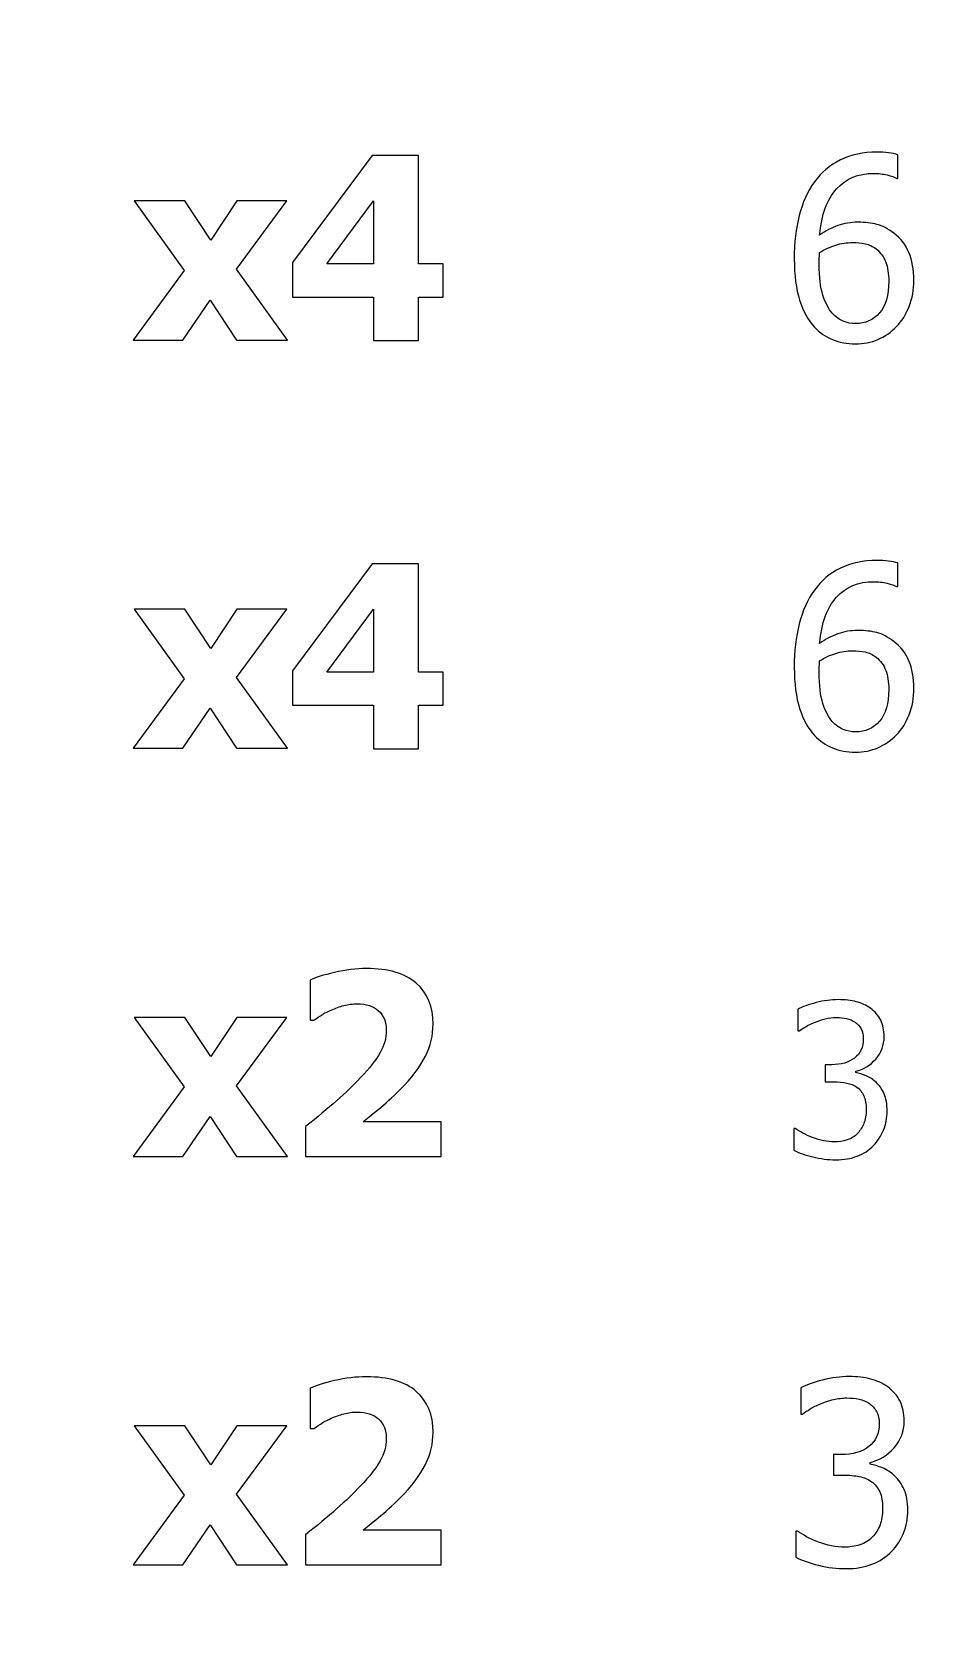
# Model space of a CAD drawing. Header units: centimetres. Extents: x -14.3 to 14.3, y -10 to 9.9.
# Drawn here: x -12.148 to -11.39, y -7.571 to -6.237 of the extents above; entities that cross this region are included whole.
import ezdxf

# ---------------------------------------------------------------- set-up
doc = ezdxf.new("R2010")
doc.units = ezdxf.units.CM
doc.header["$MEASUREMENT"] = 0
doc.layers.add('Layer 1', color=7, linetype='Continuous')

msp = doc.modelspace()

# ---------------------------------------------------------------- linework, layer by layer
at = {"layer": 'Layer 1', "color": 250, "lineweight": 70}
for points in [[(-14.3, -9), (-14.3, -9), (-14.3, 8.9), (-14.3, 8.9), (-14.3, 8.9), (-14.3, 9.45219), (-13.85219, 9.9), (-13.3, 9.9), (-13.3, 9.9), (-13.3, 9.9), (13.3, 9.9), (13.3, 9.9), (13.3, 9.9), (13.85219, 9.9), (14.3, 9.45219), (14.3, 8.9), (14.3, 8.9), (14.3, 8.9), (14.3, -9), (14.3, -9), (14.3, -9), (14.3, -9.55219), (13.85219, -10), (13.3, -10), (13.3, -10), (13.3, -10), (-13.3, -10), (-13.3, -10), (-13.3, -10), (-13.85219, -10), (-14.3, -9.55219), (-14.3, -9)], [(-4.3, -10), (-4.3, -10), (-4.3, -6), (-4.3, -6), (-4.3, -6), (-4.3, -5.44781), (-4.74781, -5), (-5.3, -5), (-5.3, -5), (-5.3, -5), (-14.3, -5), (-14.3, -5), (-14.3, -5), (-14.3, -5), (-14.3, -6), (-14.3, -6), (-14.3, -6), (-14.3, -6), (-14.3, -9), (-14.3, -9), (-14.3, -9), (-14.3, -9.55219), (-13.85219, -10), (-13.3, -10), (-13.3, -10), (-13.3, -10), (-5.3, -10), (-5.3, -10), (-5.3, -10), (-5.3, -10), (-4.3, -10), (-4.3, -10)]]:
    msp.add_open_spline(points, degree=3, knots=[0, 0, 0, 0, 0.125, 0.125, 0.125, 0.125, 0.25, 0.25, 0.25, 0.25, 0.375, 0.375, 0.375, 0.375, 0.5, 0.5, 0.5, 0.5, 0.625, 0.625, 0.625, 0.625, 0.75, 0.75, 0.75, 0.75, 0.875, 0.875, 0.875, 0.875, 1, 1, 1, 1], dxfattribs=at)
at = {"layer": 'Layer 1', "color": 250}
for points, knots in [([(-11.80483, -6.45829), (-11.80483, -6.45829), (-11.8256, -6.45829), (-11.8256, -6.45829), (-11.8256, -6.45829), (-11.8256, -6.45829), (-11.8256, -6.49455), (-11.8256, -6.49455), (-11.8256, -6.49455), (-11.8256, -6.49455), (-11.86293, -6.49455), (-11.86293, -6.49455), (-11.86293, -6.49455), (-11.86293, -6.49455), (-11.86293, -6.45829), (-11.86293, -6.45829), (-11.86293, -6.45829), (-11.86293, -6.45829), (-11.93059, -6.45829), (-11.93059, -6.45829), (-11.93059, -6.45829), (-11.93059, -6.45829), (-11.93059, -6.42957), (-11.93059, -6.42957), (-11.93059, -6.42957), (-11.93059, -6.42957), (-11.86416, -6.34025), (-11.86416, -6.34025), (-11.86416, -6.34025), (-11.86416, -6.34025), (-11.8256, -6.34025), (-11.8256, -6.34025), (-11.8256, -6.34025), (-11.8256, -6.34025), (-11.8256, -6.43059), (-11.8256, -6.43059), (-11.8256, -6.43059), (-11.8256, -6.43059), (-11.80483, -6.43059), (-11.80483, -6.43059), (-11.80483, -6.43059), (-11.80483, -6.43059), (-11.80483, -6.45829), (-11.80483, -6.45829)], [0, 0, 0, 0, 0.0909091, 0.0909091, 0.0909091, 0.0909091, 0.1818182, 0.1818182, 0.1818182, 0.1818182, 0.2727273, 0.2727273, 0.2727273, 0.2727273, 0.3636364, 0.3636364, 0.3636364, 0.3636364, 0.4545455, 0.4545455, 0.4545455, 0.4545455, 0.5454545, 0.5454545, 0.5454545, 0.5454545, 0.6363636, 0.6363636, 0.6363636, 0.6363636, 0.7272727, 0.7272727, 0.7272727, 0.7272727, 0.8181818, 0.8181818, 0.8181818, 0.8181818, 0.9090909, 0.9090909, 0.9090909, 0.9090909, 1, 1, 1, 1]), ([(-11.41206, -6.44421), (-11.41206, -6.45215), (-11.41336, -6.45945), (-11.41597, -6.46612), (-11.41597, -6.46612), (-11.41862, -6.47282), (-11.42211, -6.4784), (-11.42652, -6.48288), (-11.42652, -6.48288), (-11.43114, -6.48764), (-11.43629, -6.49124), (-11.44204, -6.49367), (-11.44204, -6.49367), (-11.44776, -6.49611), (-11.45404, -6.49734), (-11.46095, -6.49734), (-11.46095, -6.49734), (-11.4679, -6.49734), (-11.47422, -6.49618), (-11.4799, -6.49381), (-11.4799, -6.49381), (-11.48558, -6.49148), (-11.49062, -6.48799), (-11.49496, -6.48337), (-11.49496, -6.48337), (-11.50025, -6.4778), (-11.50442, -6.47035), (-11.50742, -6.461), (-11.50742, -6.461), (-11.51041, -6.45169), (-11.5119, -6.44019), (-11.5119, -6.42654), (-11.5119, -6.42654), (-11.5119, -6.41317), (-11.51052, -6.4011), (-11.50777, -6.39031), (-11.50777, -6.39031), (-11.50502, -6.37955), (-11.50078, -6.37016), (-11.49503, -6.36215), (-11.49503, -6.36215), (-11.48946, -6.35436), (-11.48226, -6.34829), (-11.47344, -6.34391), (-11.47344, -6.34391), (-11.46462, -6.33954), (-11.45443, -6.33735), (-11.44286, -6.33735), (-11.44286, -6.33735), (-11.4394, -6.33735), (-11.43622, -6.33753), (-11.43326, -6.33788), (-11.43326, -6.33788), (-11.4303, -6.3382), (-11.42765, -6.33876), (-11.42539, -6.33954), (-11.42539, -6.33954), (-11.42539, -6.33954), (-11.42539, -6.35926), (-11.42539, -6.35926), (-11.42539, -6.35926), (-11.42539, -6.35926), (-11.42631, -6.35926), (-11.42631, -6.35926), (-11.42631, -6.35926), (-11.42818, -6.35824), (-11.43086, -6.35729), (-11.43439, -6.35644), (-11.43439, -6.35644), (-11.43788, -6.35556), (-11.44166, -6.35513), (-11.44564, -6.35513), (-11.44564, -6.35513), (-11.45845, -6.35513), (-11.46882, -6.35947), (-11.47669, -6.36812), (-11.47669, -6.36812), (-11.48459, -6.37676), (-11.48925, -6.38957), (-11.49069, -6.4066), (-11.49069, -6.4066), (-11.48583, -6.40315), (-11.48078, -6.4005), (-11.47563, -6.39863), (-11.47563, -6.39863), (-11.47044, -6.39676), (-11.4648, -6.39584), (-11.45866, -6.39584), (-11.45866, -6.39584), (-11.45266, -6.39584), (-11.44741, -6.39644), (-11.44289, -6.39764), (-11.44289, -6.39764), (-11.43841, -6.39884), (-11.43368, -6.40128), (-11.42882, -6.40495), (-11.42882, -6.40495), (-11.42314, -6.40922), (-11.41894, -6.41461), (-11.41619, -6.42117), (-11.41619, -6.42117), (-11.41343, -6.4277), (-11.41206, -6.43539), (-11.41206, -6.44421)], [0, 0, 0, 0, 0.0384615, 0.0384615, 0.0384615, 0.0384615, 0.0769231, 0.0769231, 0.0769231, 0.0769231, 0.1153846, 0.1153846, 0.1153846, 0.1153846, 0.1538462, 0.1538462, 0.1538462, 0.1538462, 0.1923077, 0.1923077, 0.1923077, 0.1923077, 0.2307692, 0.2307692, 0.2307692, 0.2307692, 0.2692308, 0.2692308, 0.2692308, 0.2692308, 0.3076923, 0.3076923, 0.3076923, 0.3076923, 0.3461538, 0.3461538, 0.3461538, 0.3461538, 0.3846154, 0.3846154, 0.3846154, 0.3846154, 0.4230769, 0.4230769, 0.4230769, 0.4230769, 0.4615385, 0.4615385, 0.4615385, 0.4615385, 0.5, 0.5, 0.5, 0.5, 0.5384615, 0.5384615, 0.5384615, 0.5384615, 0.5769231, 0.5769231, 0.5769231, 0.5769231, 0.6153846, 0.6153846, 0.6153846, 0.6153846, 0.6538462, 0.6538462, 0.6538462, 0.6538462, 0.6923077, 0.6923077, 0.6923077, 0.6923077, 0.7307692, 0.7307692, 0.7307692, 0.7307692, 0.7692308, 0.7692308, 0.7692308, 0.7692308, 0.8076923, 0.8076923, 0.8076923, 0.8076923, 0.8461538, 0.8461538, 0.8461538, 0.8461538, 0.8846154, 0.8846154, 0.8846154, 0.8846154, 0.9230769, 0.9230769, 0.9230769, 0.9230769, 0.9615385, 0.9615385, 0.9615385, 0.9615385, 1, 1, 1, 1]), ([(-11.93482, -6.49413), (-11.93482, -6.49413), (-11.97723, -6.49413), (-11.97723, -6.49413), (-11.97723, -6.49413), (-11.97723, -6.49413), (-11.99931, -6.46076), (-11.99931, -6.46076), (-11.99931, -6.46076), (-11.99931, -6.46076), (-12.0221, -6.49413), (-12.0221, -6.49413), (-12.0221, -6.49413), (-12.0221, -6.49413), (-12.06362, -6.49413), (-12.06362, -6.49413), (-12.06362, -6.49413), (-12.06362, -6.49413), (-12.0209, -6.4361), (-12.0209, -6.4361), (-12.0209, -6.4361), (-12.0209, -6.4361), (-12.06288, -6.37806), (-12.06288, -6.37806), (-12.06288, -6.37806), (-12.06288, -6.37806), (-12.02048, -6.37806), (-12.02048, -6.37806), (-12.02048, -6.37806), (-12.02048, -6.37806), (-11.99875, -6.4108), (-11.99875, -6.4108), (-11.99875, -6.4108), (-11.99875, -6.4108), (-11.97698, -6.37806), (-11.97698, -6.37806), (-11.97698, -6.37806), (-11.97698, -6.37806), (-11.93535, -6.37806), (-11.93535, -6.37806), (-11.93535, -6.37806), (-11.93535, -6.37806), (-11.97737, -6.43511), (-11.97737, -6.43511), (-11.97737, -6.43511), (-11.97737, -6.43511), (-11.93482, -6.49413), (-11.93482, -6.49413)], [0, 0, 0, 0, 0.0833333, 0.0833333, 0.0833333, 0.0833333, 0.1666667, 0.1666667, 0.1666667, 0.1666667, 0.25, 0.25, 0.25, 0.25, 0.3333333, 0.3333333, 0.3333333, 0.3333333, 0.4166667, 0.4166667, 0.4166667, 0.4166667, 0.5, 0.5, 0.5, 0.5, 0.5833333, 0.5833333, 0.5833333, 0.5833333, 0.6666667, 0.6666667, 0.6666667, 0.6666667, 0.75, 0.75, 0.75, 0.75, 0.8333333, 0.8333333, 0.8333333, 0.8333333, 0.9166667, 0.9166667, 0.9166667, 0.9166667, 1, 1, 1, 1]), ([(-11.86293, -6.43059), (-11.86293, -6.43059), (-11.86293, -6.37813), (-11.86293, -6.37813), (-11.86293, -6.37813), (-11.86293, -6.37813), (-11.90188, -6.43059), (-11.90188, -6.43059), (-11.90188, -6.43059), (-11.90188, -6.43059), (-11.86293, -6.43059), (-11.86293, -6.43059)], [0, 0, 0, 0, 0.3333333, 0.3333333, 0.3333333, 0.3333333, 0.6666667, 0.6666667, 0.6666667, 0.6666667, 1, 1, 1, 1]), ([(-11.43305, -6.44502), (-11.43305, -6.43867), (-11.43386, -6.43338), (-11.43552, -6.42911), (-11.43552, -6.42911), (-11.43718, -6.42484), (-11.43986, -6.42117), (-11.4436, -6.41814), (-11.4436, -6.41814), (-11.44628, -6.41595), (-11.44931, -6.41451), (-11.45273, -6.4138), (-11.45273, -6.4138), (-11.45616, -6.41313), (-11.45965, -6.41278), (-11.46321, -6.41278), (-11.46321, -6.41278), (-11.46804, -6.41278), (-11.47274, -6.41352), (-11.47729, -6.41497), (-11.47729, -6.41497), (-11.4818, -6.41641), (-11.48628, -6.41849), (-11.49069, -6.42124), (-11.49069, -6.42124), (-11.49083, -6.42276), (-11.49094, -6.42424), (-11.49101, -6.42565), (-11.49101, -6.42565), (-11.49108, -6.42707), (-11.49112, -6.42883), (-11.49112, -6.43098), (-11.49112, -6.43098), (-11.49112, -6.44164), (-11.49006, -6.45028), (-11.48798, -6.45681), (-11.48798, -6.45681), (-11.48586, -6.46337), (-11.48325, -6.46831), (-11.48018, -6.47169), (-11.48018, -6.47169), (-11.47722, -6.47494), (-11.47415, -6.4772), (-11.47101, -6.4785), (-11.47101, -6.4785), (-11.46787, -6.47981), (-11.46448, -6.48048), (-11.46085, -6.48048), (-11.46085, -6.48048), (-11.45259, -6.48048), (-11.44589, -6.47751), (-11.44074, -6.47159), (-11.44074, -6.47159), (-11.43562, -6.46566), (-11.43305, -6.45681), (-11.43305, -6.44502)], [0, 0, 0, 0, 0.0714286, 0.0714286, 0.0714286, 0.0714286, 0.1428571, 0.1428571, 0.1428571, 0.1428571, 0.2142857, 0.2142857, 0.2142857, 0.2142857, 0.2857143, 0.2857143, 0.2857143, 0.2857143, 0.3571429, 0.3571429, 0.3571429, 0.3571429, 0.4285714, 0.4285714, 0.4285714, 0.4285714, 0.5, 0.5, 0.5, 0.5, 0.5714286, 0.5714286, 0.5714286, 0.5714286, 0.6428571, 0.6428571, 0.6428571, 0.6428571, 0.7142857, 0.7142857, 0.7142857, 0.7142857, 0.7857143, 0.7857143, 0.7857143, 0.7857143, 0.8571429, 0.8571429, 0.8571429, 0.8571429, 0.9285714, 0.9285714, 0.9285714, 0.9285714, 1, 1, 1, 1]), ([(-11.80483, -6.79893), (-11.80483, -6.79893), (-11.8256, -6.79893), (-11.8256, -6.79893), (-11.8256, -6.79893), (-11.8256, -6.79893), (-11.8256, -6.83519), (-11.8256, -6.83519), (-11.8256, -6.83519), (-11.8256, -6.83519), (-11.86293, -6.83519), (-11.86293, -6.83519), (-11.86293, -6.83519), (-11.86293, -6.83519), (-11.86293, -6.79893), (-11.86293, -6.79893), (-11.86293, -6.79893), (-11.86293, -6.79893), (-11.93059, -6.79893), (-11.93059, -6.79893), (-11.93059, -6.79893), (-11.93059, -6.79893), (-11.93059, -6.77021), (-11.93059, -6.77021), (-11.93059, -6.77021), (-11.93059, -6.77021), (-11.86416, -6.68089), (-11.86416, -6.68089), (-11.86416, -6.68089), (-11.86416, -6.68089), (-11.8256, -6.68089), (-11.8256, -6.68089), (-11.8256, -6.68089), (-11.8256, -6.68089), (-11.8256, -6.77123), (-11.8256, -6.77123), (-11.8256, -6.77123), (-11.8256, -6.77123), (-11.80483, -6.77123), (-11.80483, -6.77123), (-11.80483, -6.77123), (-11.80483, -6.77123), (-11.80483, -6.79893), (-11.80483, -6.79893)], [0, 0, 0, 0, 0.0909091, 0.0909091, 0.0909091, 0.0909091, 0.1818182, 0.1818182, 0.1818182, 0.1818182, 0.2727273, 0.2727273, 0.2727273, 0.2727273, 0.3636364, 0.3636364, 0.3636364, 0.3636364, 0.4545455, 0.4545455, 0.4545455, 0.4545455, 0.5454545, 0.5454545, 0.5454545, 0.5454545, 0.6363636, 0.6363636, 0.6363636, 0.6363636, 0.7272727, 0.7272727, 0.7272727, 0.7272727, 0.8181818, 0.8181818, 0.8181818, 0.8181818, 0.9090909, 0.9090909, 0.9090909, 0.9090909, 1, 1, 1, 1]), ([(-11.41206, -6.78485), (-11.41206, -6.79279), (-11.41336, -6.80009), (-11.41597, -6.80676), (-11.41597, -6.80676), (-11.41862, -6.81346), (-11.42211, -6.81904), (-11.42652, -6.82352), (-11.42652, -6.82352), (-11.43114, -6.82828), (-11.43629, -6.83188), (-11.44204, -6.83431), (-11.44204, -6.83431), (-11.44776, -6.83675), (-11.45404, -6.83798), (-11.46095, -6.83798), (-11.46095, -6.83798), (-11.4679, -6.83798), (-11.47422, -6.83682), (-11.4799, -6.83445), (-11.4799, -6.83445), (-11.48558, -6.83212), (-11.49062, -6.82863), (-11.49496, -6.82401), (-11.49496, -6.82401), (-11.50025, -6.81844), (-11.50442, -6.81099), (-11.50742, -6.80164), (-11.50742, -6.80164), (-11.51041, -6.79233), (-11.5119, -6.78083), (-11.5119, -6.76718), (-11.5119, -6.76718), (-11.5119, -6.75381), (-11.51052, -6.74174), (-11.50777, -6.73095), (-11.50777, -6.73095), (-11.50502, -6.72019), (-11.50078, -6.7108), (-11.49503, -6.70279), (-11.49503, -6.70279), (-11.48946, -6.695), (-11.48226, -6.68893), (-11.47344, -6.68455), (-11.47344, -6.68455), (-11.46462, -6.68018), (-11.45443, -6.67799), (-11.44286, -6.67799), (-11.44286, -6.67799), (-11.4394, -6.67799), (-11.43622, -6.67817), (-11.43326, -6.67852), (-11.43326, -6.67852), (-11.4303, -6.67884), (-11.42765, -6.6794), (-11.42539, -6.68018), (-11.42539, -6.68018), (-11.42539, -6.68018), (-11.42539, -6.6999), (-11.42539, -6.6999), (-11.42539, -6.6999), (-11.42539, -6.6999), (-11.42631, -6.6999), (-11.42631, -6.6999), (-11.42631, -6.6999), (-11.42818, -6.69888), (-11.43086, -6.69793), (-11.43439, -6.69708), (-11.43439, -6.69708), (-11.43788, -6.6962), (-11.44166, -6.69577), (-11.44564, -6.69577), (-11.44564, -6.69577), (-11.45845, -6.69577), (-11.46882, -6.70011), (-11.47669, -6.70876), (-11.47669, -6.70876), (-11.48459, -6.7174), (-11.48925, -6.73021), (-11.49069, -6.74724), (-11.49069, -6.74724), (-11.48583, -6.74379), (-11.48078, -6.74114), (-11.47563, -6.73927), (-11.47563, -6.73927), (-11.47044, -6.7374), (-11.4648, -6.73648), (-11.45866, -6.73648), (-11.45866, -6.73648), (-11.45266, -6.73648), (-11.44741, -6.73708), (-11.44289, -6.73828), (-11.44289, -6.73828), (-11.43841, -6.73948), (-11.43368, -6.74192), (-11.42882, -6.74559), (-11.42882, -6.74559), (-11.42314, -6.74986), (-11.41894, -6.75525), (-11.41619, -6.76181), (-11.41619, -6.76181), (-11.41343, -6.76834), (-11.41206, -6.77603), (-11.41206, -6.78485)], [0, 0, 0, 0, 0.0384615, 0.0384615, 0.0384615, 0.0384615, 0.0769231, 0.0769231, 0.0769231, 0.0769231, 0.1153846, 0.1153846, 0.1153846, 0.1153846, 0.1538462, 0.1538462, 0.1538462, 0.1538462, 0.1923077, 0.1923077, 0.1923077, 0.1923077, 0.2307692, 0.2307692, 0.2307692, 0.2307692, 0.2692308, 0.2692308, 0.2692308, 0.2692308, 0.3076923, 0.3076923, 0.3076923, 0.3076923, 0.3461538, 0.3461538, 0.3461538, 0.3461538, 0.3846154, 0.3846154, 0.3846154, 0.3846154, 0.4230769, 0.4230769, 0.4230769, 0.4230769, 0.4615385, 0.4615385, 0.4615385, 0.4615385, 0.5, 0.5, 0.5, 0.5, 0.5384615, 0.5384615, 0.5384615, 0.5384615, 0.5769231, 0.5769231, 0.5769231, 0.5769231, 0.6153846, 0.6153846, 0.6153846, 0.6153846, 0.6538462, 0.6538462, 0.6538462, 0.6538462, 0.6923077, 0.6923077, 0.6923077, 0.6923077, 0.7307692, 0.7307692, 0.7307692, 0.7307692, 0.7692308, 0.7692308, 0.7692308, 0.7692308, 0.8076923, 0.8076923, 0.8076923, 0.8076923, 0.8461538, 0.8461538, 0.8461538, 0.8461538, 0.8846154, 0.8846154, 0.8846154, 0.8846154, 0.9230769, 0.9230769, 0.9230769, 0.9230769, 0.9615385, 0.9615385, 0.9615385, 0.9615385, 1, 1, 1, 1]), ([(-11.93482, -6.83477), (-11.93482, -6.83477), (-11.97723, -6.83477), (-11.97723, -6.83477), (-11.97723, -6.83477), (-11.97723, -6.83477), (-11.99931, -6.8014), (-11.99931, -6.8014), (-11.99931, -6.8014), (-11.99931, -6.8014), (-12.0221, -6.83477), (-12.0221, -6.83477), (-12.0221, -6.83477), (-12.0221, -6.83477), (-12.06362, -6.83477), (-12.06362, -6.83477), (-12.06362, -6.83477), (-12.06362, -6.83477), (-12.0209, -6.77674), (-12.0209, -6.77674), (-12.0209, -6.77674), (-12.0209, -6.77674), (-12.06288, -6.7187), (-12.06288, -6.7187), (-12.06288, -6.7187), (-12.06288, -6.7187), (-12.02048, -6.7187), (-12.02048, -6.7187), (-12.02048, -6.7187), (-12.02048, -6.7187), (-11.99875, -6.75144), (-11.99875, -6.75144), (-11.99875, -6.75144), (-11.99875, -6.75144), (-11.97698, -6.7187), (-11.97698, -6.7187), (-11.97698, -6.7187), (-11.97698, -6.7187), (-11.93535, -6.7187), (-11.93535, -6.7187), (-11.93535, -6.7187), (-11.93535, -6.7187), (-11.97737, -6.77575), (-11.97737, -6.77575), (-11.97737, -6.77575), (-11.97737, -6.77575), (-11.93482, -6.83477), (-11.93482, -6.83477)], [0, 0, 0, 0, 0.0833333, 0.0833333, 0.0833333, 0.0833333, 0.1666667, 0.1666667, 0.1666667, 0.1666667, 0.25, 0.25, 0.25, 0.25, 0.3333333, 0.3333333, 0.3333333, 0.3333333, 0.4166667, 0.4166667, 0.4166667, 0.4166667, 0.5, 0.5, 0.5, 0.5, 0.5833333, 0.5833333, 0.5833333, 0.5833333, 0.6666667, 0.6666667, 0.6666667, 0.6666667, 0.75, 0.75, 0.75, 0.75, 0.8333333, 0.8333333, 0.8333333, 0.8333333, 0.9166667, 0.9166667, 0.9166667, 0.9166667, 1, 1, 1, 1]), ([(-11.86293, -6.77123), (-11.86293, -6.77123), (-11.86293, -6.71877), (-11.86293, -6.71877), (-11.86293, -6.71877), (-11.86293, -6.71877), (-11.90188, -6.77123), (-11.90188, -6.77123), (-11.90188, -6.77123), (-11.90188, -6.77123), (-11.86293, -6.77123), (-11.86293, -6.77123)], [0, 0, 0, 0, 0.3333333, 0.3333333, 0.3333333, 0.3333333, 0.6666667, 0.6666667, 0.6666667, 0.6666667, 1, 1, 1, 1]), ([(-11.43305, -6.78566), (-11.43305, -6.77931), (-11.43386, -6.77402), (-11.43552, -6.76975), (-11.43552, -6.76975), (-11.43718, -6.76548), (-11.43986, -6.76181), (-11.4436, -6.75878), (-11.4436, -6.75878), (-11.44628, -6.75659), (-11.44931, -6.75515), (-11.45273, -6.75444), (-11.45273, -6.75444), (-11.45616, -6.75377), (-11.45965, -6.75342), (-11.46321, -6.75342), (-11.46321, -6.75342), (-11.46804, -6.75342), (-11.47274, -6.75416), (-11.47729, -6.75561), (-11.47729, -6.75561), (-11.4818, -6.75705), (-11.48628, -6.75913), (-11.49069, -6.76188), (-11.49069, -6.76188), (-11.49083, -6.7634), (-11.49094, -6.76488), (-11.49101, -6.76629), (-11.49101, -6.76629), (-11.49108, -6.76771), (-11.49112, -6.76947), (-11.49112, -6.77162), (-11.49112, -6.77162), (-11.49112, -6.78228), (-11.49006, -6.79092), (-11.48798, -6.79745), (-11.48798, -6.79745), (-11.48586, -6.80401), (-11.48325, -6.80895), (-11.48018, -6.81233), (-11.48018, -6.81233), (-11.47722, -6.81558), (-11.47415, -6.81784), (-11.47101, -6.81914), (-11.47101, -6.81914), (-11.46787, -6.82045), (-11.46448, -6.82112), (-11.46085, -6.82112), (-11.46085, -6.82112), (-11.45259, -6.82112), (-11.44589, -6.81815), (-11.44074, -6.81223), (-11.44074, -6.81223), (-11.43562, -6.8063), (-11.43305, -6.79745), (-11.43305, -6.78566)], [0, 0, 0, 0, 0.0714286, 0.0714286, 0.0714286, 0.0714286, 0.1428571, 0.1428571, 0.1428571, 0.1428571, 0.2142857, 0.2142857, 0.2142857, 0.2142857, 0.2857143, 0.2857143, 0.2857143, 0.2857143, 0.3571429, 0.3571429, 0.3571429, 0.3571429, 0.4285714, 0.4285714, 0.4285714, 0.4285714, 0.5, 0.5, 0.5, 0.5, 0.5714286, 0.5714286, 0.5714286, 0.5714286, 0.6428571, 0.6428571, 0.6428571, 0.6428571, 0.7142857, 0.7142857, 0.7142857, 0.7142857, 0.7857143, 0.7857143, 0.7857143, 0.7857143, 0.8571429, 0.8571429, 0.8571429, 0.8571429, 0.9285714, 0.9285714, 0.9285714, 0.9285714, 1, 1, 1, 1]), ([(-11.80659, -7.17541), (-11.80659, -7.17541), (-11.91966, -7.17541), (-11.91966, -7.17541), (-11.91966, -7.17541), (-11.91966, -7.17541), (-11.91966, -7.15029), (-11.91966, -7.15029), (-11.91966, -7.15029), (-11.91006, -7.14271), (-11.90149, -7.13555), (-11.89387, -7.12881), (-11.89387, -7.12881), (-11.88625, -7.12207), (-11.87955, -7.11565), (-11.87376, -7.10958), (-11.87376, -7.10958), (-11.86625, -7.10164), (-11.86078, -7.09469), (-11.85743, -7.0887), (-11.85743, -7.0887), (-11.85404, -7.0827), (-11.85235, -7.07656), (-11.85235, -7.07021), (-11.85235, -7.07021), (-11.85235, -7.06305), (-11.8545, -7.05755), (-11.85877, -7.05374), (-11.85877, -7.05374), (-11.86304, -7.04989), (-11.869, -7.04798), (-11.87665, -7.04798), (-11.87665, -7.04798), (-11.88057, -7.04798), (-11.88427, -7.04848), (-11.88777, -7.04943), (-11.88777, -7.04943), (-11.89126, -7.05038), (-11.89479, -7.05165), (-11.89838, -7.05317), (-11.89838, -7.05317), (-11.90188, -7.05476), (-11.90488, -7.05638), (-11.90738, -7.058), (-11.90738, -7.058), (-11.90985, -7.05966), (-11.91172, -7.06093), (-11.91295, -7.06174), (-11.91295, -7.06174), (-11.91295, -7.06174), (-11.91595, -7.06174), (-11.91595, -7.06174), (-11.91595, -7.06174), (-11.91595, -7.06174), (-11.91595, -7.02816), (-11.91595, -7.02816), (-11.91595, -7.02816), (-11.91161, -7.02608), (-11.9048, -7.02396), (-11.8956, -7.02177), (-11.8956, -7.02177), (-11.88635, -7.01962), (-11.87746, -7.01853), (-11.86893, -7.01853), (-11.86893, -7.01853), (-11.85065, -7.01853), (-11.83682, -7.02258), (-11.8274, -7.03073), (-11.8274, -7.03073), (-11.81798, -7.03885), (-11.81329, -7.05028), (-11.81329, -7.06502), (-11.81329, -7.06502), (-11.81329, -7.07413), (-11.81544, -7.08305), (-11.81971, -7.09177), (-11.81971, -7.09177), (-11.82398, -7.10048), (-11.83107, -7.10983), (-11.84099, -7.11981), (-11.84099, -7.11981), (-11.8472, -7.12595), (-11.85323, -7.13142), (-11.85908, -7.13618), (-11.85908, -7.13618), (-11.86494, -7.14098), (-11.86917, -7.14437), (-11.87178, -7.14638), (-11.87178, -7.14638), (-11.87178, -7.14638), (-11.80659, -7.14638), (-11.80659, -7.14638), (-11.80659, -7.14638), (-11.80659, -7.14638), (-11.80659, -7.17541), (-11.80659, -7.17541)], [0, 0, 0, 0, 0.0416667, 0.0416667, 0.0416667, 0.0416667, 0.0833333, 0.0833333, 0.0833333, 0.0833333, 0.125, 0.125, 0.125, 0.125, 0.1666667, 0.1666667, 0.1666667, 0.1666667, 0.2083333, 0.2083333, 0.2083333, 0.2083333, 0.25, 0.25, 0.25, 0.25, 0.2916667, 0.2916667, 0.2916667, 0.2916667, 0.3333333, 0.3333333, 0.3333333, 0.3333333, 0.375, 0.375, 0.375, 0.375, 0.4166667, 0.4166667, 0.4166667, 0.4166667, 0.4583333, 0.4583333, 0.4583333, 0.4583333, 0.5, 0.5, 0.5, 0.5, 0.5416667, 0.5416667, 0.5416667, 0.5416667, 0.5833333, 0.5833333, 0.5833333, 0.5833333, 0.625, 0.625, 0.625, 0.625, 0.6666667, 0.6666667, 0.6666667, 0.6666667, 0.7083333, 0.7083333, 0.7083333, 0.7083333, 0.75, 0.75, 0.75, 0.75, 0.7916667, 0.7916667, 0.7916667, 0.7916667, 0.8333333, 0.8333333, 0.8333333, 0.8333333, 0.875, 0.875, 0.875, 0.875, 0.9166667, 0.9166667, 0.9166667, 0.9166667, 0.9583333, 0.9583333, 0.9583333, 0.9583333, 1, 1, 1, 1]), ([(-11.4767, -7.0594), (-11.47979, -7.0594), (-11.48287, -7.05979), (-11.48599, -7.06052), (-11.48599, -7.06052), (-11.48908, -7.06129), (-11.49213, -7.06226), (-11.4951, -7.06346), (-11.4951, -7.06346), (-11.49787, -7.06461), (-11.50028, -7.06581), (-11.50231, -7.06708), (-11.50231, -7.06708), (-11.50433, -7.06834), (-11.50616, -7.06952), (-11.50777, -7.0706), (-11.50777, -7.0706), (-11.50777, -7.0706), (-11.5088, -7.0706), (-11.5088, -7.0706), (-11.5088, -7.0706), (-11.5088, -7.0706), (-11.5088, -7.05244), (-11.5088, -7.05244), (-11.5088, -7.05244), (-11.50507, -7.05041), (-11.50001, -7.04859), (-11.4936, -7.04697), (-11.4936, -7.04697), (-11.4872, -7.04532), (-11.48111, -7.0445), (-11.47529, -7.0445), (-11.47529, -7.0445), (-11.4695, -7.0445), (-11.46444, -7.04509), (-11.46009, -7.04626), (-11.46009, -7.04626), (-11.45577, -7.04744), (-11.45186, -7.04926), (-11.44836, -7.05173), (-11.44836, -7.05173), (-11.44457, -7.05449), (-11.44172, -7.05782), (-11.43978, -7.06173), (-11.43978, -7.06173), (-11.43786, -7.06564), (-11.43689, -7.07019), (-11.43689, -7.07543), (-11.43689, -7.07543), (-11.43689, -7.08248), (-11.43922, -7.08868), (-11.44386, -7.09404), (-11.44386, -7.09404), (-11.44851, -7.09936), (-11.45409, -7.10277), (-11.46056, -7.10418), (-11.46056, -7.10418), (-11.46056, -7.10418), (-11.46056, -7.10538), (-11.46056, -7.10538), (-11.46056, -7.10538), (-11.45789, -7.10591), (-11.455, -7.10679), (-11.45192, -7.10806), (-11.45192, -7.10806), (-11.44886, -7.10932), (-11.44598, -7.1112), (-11.44336, -7.11367), (-11.44336, -7.11367), (-11.44072, -7.11614), (-11.43857, -7.11932), (-11.43689, -7.12317), (-11.43689, -7.12317), (-11.43522, -7.12705), (-11.4344, -7.13178), (-11.4344, -7.13734), (-11.4344, -7.13734), (-11.4344, -7.14316), (-11.4354, -7.14848), (-11.43737, -7.15333), (-11.43737, -7.15333), (-11.43933, -7.15818), (-11.44216, -7.16247), (-11.44577, -7.16621), (-11.44577, -7.16621), (-11.44951, -7.17012), (-11.454, -7.17306), (-11.4593, -7.17506), (-11.4593, -7.17506), (-11.46456, -7.17709), (-11.47056, -7.17809), (-11.47729, -7.17809), (-11.47729, -7.17809), (-11.4837, -7.17809), (-11.49008, -7.17732), (-11.4964, -7.17576), (-11.4964, -7.17576), (-11.50272, -7.1742), (-11.50804, -7.17235), (-11.51233, -7.17015), (-11.51233, -7.17015), (-11.51233, -7.17015), (-11.51233, -7.15198), (-11.51233, -7.15198), (-11.51233, -7.15198), (-11.51233, -7.15198), (-11.51113, -7.15198), (-11.51113, -7.15198), (-11.51113, -7.15198), (-11.50751, -7.15463), (-11.50266, -7.15715), (-11.49657, -7.15956), (-11.49657, -7.15956), (-11.49049, -7.16197), (-11.4844, -7.16318), (-11.47832, -7.16318), (-11.47832, -7.16318), (-11.47482, -7.16318), (-11.47129, -7.16262), (-11.46776, -7.1615), (-11.46776, -7.1615), (-11.46424, -7.16039), (-11.4613, -7.15856), (-11.45894, -7.15604), (-11.45894, -7.15604), (-11.45665, -7.15351), (-11.45492, -7.15072), (-11.45371, -7.14769), (-11.45371, -7.14769), (-11.45251, -7.14463), (-11.45189, -7.14078), (-11.45189, -7.13613), (-11.45189, -7.13613), (-11.45189, -7.13149), (-11.45256, -7.12767), (-11.45392, -7.12467), (-11.45392, -7.12467), (-11.45527, -7.1217), (-11.45715, -7.11935), (-11.45956, -7.11761), (-11.45956, -7.11761), (-11.46194, -7.11591), (-11.46482, -7.1147), (-11.46812, -7.11406), (-11.46812, -7.11406), (-11.47141, -7.11338), (-11.47497, -7.11306), (-11.47882, -7.11306), (-11.47882, -7.11306), (-11.47882, -7.11306), (-11.48614, -7.11306), (-11.48614, -7.11306), (-11.48614, -7.11306), (-11.48614, -7.11306), (-11.48614, -7.09877), (-11.48614, -7.09877), (-11.48614, -7.09877), (-11.48614, -7.09877), (-11.48046, -7.09877), (-11.48046, -7.09877), (-11.48046, -7.09877), (-11.4727, -7.09877), (-11.46641, -7.09692), (-11.46156, -7.09324), (-11.46156, -7.09324), (-11.45671, -7.08957), (-11.4543, -7.08425), (-11.4543, -7.07722), (-11.4543, -7.07722), (-11.4543, -7.07402), (-11.45492, -7.07125), (-11.45618, -7.06893), (-11.45618, -7.06893), (-11.45744, -7.06661), (-11.45906, -7.06475), (-11.461, -7.06337), (-11.461, -7.06337), (-11.46321, -7.06187), (-11.46562, -7.06084), (-11.46823, -7.06026), (-11.46823, -7.06026), (-11.47088, -7.0597), (-11.4737, -7.0594), (-11.4767, -7.0594)], [0, 0, 0, 0, 0.0217391, 0.0217391, 0.0217391, 0.0217391, 0.0434783, 0.0434783, 0.0434783, 0.0434783, 0.0652174, 0.0652174, 0.0652174, 0.0652174, 0.0869565, 0.0869565, 0.0869565, 0.0869565, 0.1086957, 0.1086957, 0.1086957, 0.1086957, 0.1304348, 0.1304348, 0.1304348, 0.1304348, 0.1521739, 0.1521739, 0.1521739, 0.1521739, 0.173913, 0.173913, 0.173913, 0.173913, 0.1956522, 0.1956522, 0.1956522, 0.1956522, 0.2173913, 0.2173913, 0.2173913, 0.2173913, 0.2391304, 0.2391304, 0.2391304, 0.2391304, 0.2608696, 0.2608696, 0.2608696, 0.2608696, 0.2826087, 0.2826087, 0.2826087, 0.2826087, 0.3043478, 0.3043478, 0.3043478, 0.3043478, 0.326087, 0.326087, 0.326087, 0.326087, 0.3478261, 0.3478261, 0.3478261, 0.3478261, 0.3695652, 0.3695652, 0.3695652, 0.3695652, 0.3913043, 0.3913043, 0.3913043, 0.3913043, 0.4130435, 0.4130435, 0.4130435, 0.4130435, 0.4347826, 0.4347826, 0.4347826, 0.4347826, 0.4565217, 0.4565217, 0.4565217, 0.4565217, 0.4782609, 0.4782609, 0.4782609, 0.4782609, 0.5, 0.5, 0.5, 0.5, 0.5217391, 0.5217391, 0.5217391, 0.5217391, 0.5434783, 0.5434783, 0.5434783, 0.5434783, 0.5652174, 0.5652174, 0.5652174, 0.5652174, 0.5869565, 0.5869565, 0.5869565, 0.5869565, 0.6086957, 0.6086957, 0.6086957, 0.6086957, 0.6304348, 0.6304348, 0.6304348, 0.6304348, 0.6521739, 0.6521739, 0.6521739, 0.6521739, 0.673913, 0.673913, 0.673913, 0.673913, 0.6956522, 0.6956522, 0.6956522, 0.6956522, 0.7173913, 0.7173913, 0.7173913, 0.7173913, 0.7391304, 0.7391304, 0.7391304, 0.7391304, 0.7608696, 0.7608696, 0.7608696, 0.7608696, 0.7826087, 0.7826087, 0.7826087, 0.7826087, 0.8043478, 0.8043478, 0.8043478, 0.8043478, 0.826087, 0.826087, 0.826087, 0.826087, 0.8478261, 0.8478261, 0.8478261, 0.8478261, 0.8695652, 0.8695652, 0.8695652, 0.8695652, 0.8913043, 0.8913043, 0.8913043, 0.8913043, 0.9130435, 0.9130435, 0.9130435, 0.9130435, 0.9347826, 0.9347826, 0.9347826, 0.9347826, 0.9565217, 0.9565217, 0.9565217, 0.9565217, 0.9782609, 0.9782609, 0.9782609, 0.9782609, 1, 1, 1, 1]), ([(-11.93482, -7.17541), (-11.93482, -7.17541), (-11.97723, -7.17541), (-11.97723, -7.17541), (-11.97723, -7.17541), (-11.97723, -7.17541), (-11.99931, -7.14204), (-11.99931, -7.14204), (-11.99931, -7.14204), (-11.99931, -7.14204), (-12.0221, -7.17541), (-12.0221, -7.17541), (-12.0221, -7.17541), (-12.0221, -7.17541), (-12.06362, -7.17541), (-12.06362, -7.17541), (-12.06362, -7.17541), (-12.06362, -7.17541), (-12.0209, -7.11738), (-12.0209, -7.11738), (-12.0209, -7.11738), (-12.0209, -7.11738), (-12.06288, -7.05934), (-12.06288, -7.05934), (-12.06288, -7.05934), (-12.06288, -7.05934), (-12.02048, -7.05934), (-12.02048, -7.05934), (-12.02048, -7.05934), (-12.02048, -7.05934), (-11.99875, -7.09208), (-11.99875, -7.09208), (-11.99875, -7.09208), (-11.99875, -7.09208), (-11.97698, -7.05934), (-11.97698, -7.05934), (-11.97698, -7.05934), (-11.97698, -7.05934), (-11.93535, -7.05934), (-11.93535, -7.05934), (-11.93535, -7.05934), (-11.93535, -7.05934), (-11.97737, -7.11639), (-11.97737, -7.11639), (-11.97737, -7.11639), (-11.97737, -7.11639), (-11.93482, -7.17541), (-11.93482, -7.17541)], [0, 0, 0, 0, 0.0833333, 0.0833333, 0.0833333, 0.0833333, 0.1666667, 0.1666667, 0.1666667, 0.1666667, 0.25, 0.25, 0.25, 0.25, 0.3333333, 0.3333333, 0.3333333, 0.3333333, 0.4166667, 0.4166667, 0.4166667, 0.4166667, 0.5, 0.5, 0.5, 0.5, 0.5833333, 0.5833333, 0.5833333, 0.5833333, 0.6666667, 0.6666667, 0.6666667, 0.6666667, 0.75, 0.75, 0.75, 0.75, 0.8333333, 0.8333333, 0.8333333, 0.8333333, 0.9166667, 0.9166667, 0.9166667, 0.9166667, 1, 1, 1, 1]), ([(-11.80659, -7.51605), (-11.80659, -7.51605), (-11.91966, -7.51605), (-11.91966, -7.51605), (-11.91966, -7.51605), (-11.91966, -7.51605), (-11.91966, -7.49093), (-11.91966, -7.49093), (-11.91966, -7.49093), (-11.91006, -7.48335), (-11.90149, -7.47619), (-11.89387, -7.46945), (-11.89387, -7.46945), (-11.88625, -7.46271), (-11.87955, -7.45629), (-11.87376, -7.45022), (-11.87376, -7.45022), (-11.86625, -7.44228), (-11.86078, -7.43533), (-11.85743, -7.42934), (-11.85743, -7.42934), (-11.85404, -7.42334), (-11.85235, -7.4172), (-11.85235, -7.41085), (-11.85235, -7.41085), (-11.85235, -7.40369), (-11.8545, -7.39819), (-11.85877, -7.39438), (-11.85877, -7.39438), (-11.86304, -7.39053), (-11.869, -7.38862), (-11.87665, -7.38862), (-11.87665, -7.38862), (-11.88057, -7.38862), (-11.88427, -7.38912), (-11.88777, -7.39007), (-11.88777, -7.39007), (-11.89126, -7.39102), (-11.89479, -7.39229), (-11.89838, -7.39381), (-11.89838, -7.39381), (-11.90188, -7.3954), (-11.90488, -7.39702), (-11.90738, -7.39864), (-11.90738, -7.39864), (-11.90985, -7.4003), (-11.91172, -7.40157), (-11.91295, -7.40238), (-11.91295, -7.40238), (-11.91295, -7.40238), (-11.91595, -7.40238), (-11.91595, -7.40238), (-11.91595, -7.40238), (-11.91595, -7.40238), (-11.91595, -7.3688), (-11.91595, -7.3688), (-11.91595, -7.3688), (-11.91161, -7.36672), (-11.9048, -7.3646), (-11.8956, -7.36241), (-11.8956, -7.36241), (-11.88635, -7.36026), (-11.87746, -7.35917), (-11.86893, -7.35917), (-11.86893, -7.35917), (-11.85065, -7.35917), (-11.83682, -7.36322), (-11.8274, -7.37137), (-11.8274, -7.37137), (-11.81798, -7.37949), (-11.81329, -7.39092), (-11.81329, -7.40566), (-11.81329, -7.40566), (-11.81329, -7.41477), (-11.81544, -7.42369), (-11.81971, -7.43241), (-11.81971, -7.43241), (-11.82398, -7.44112), (-11.83107, -7.45047), (-11.84099, -7.46045), (-11.84099, -7.46045), (-11.8472, -7.46659), (-11.85323, -7.47206), (-11.85908, -7.47682), (-11.85908, -7.47682), (-11.86494, -7.48162), (-11.86917, -7.48501), (-11.87178, -7.48702), (-11.87178, -7.48702), (-11.87178, -7.48702), (-11.80659, -7.48702), (-11.80659, -7.48702), (-11.80659, -7.48702), (-11.80659, -7.48702), (-11.80659, -7.51605), (-11.80659, -7.51605)], [0, 0, 0, 0, 0.0416667, 0.0416667, 0.0416667, 0.0416667, 0.0833333, 0.0833333, 0.0833333, 0.0833333, 0.125, 0.125, 0.125, 0.125, 0.1666667, 0.1666667, 0.1666667, 0.1666667, 0.2083333, 0.2083333, 0.2083333, 0.2083333, 0.25, 0.25, 0.25, 0.25, 0.2916667, 0.2916667, 0.2916667, 0.2916667, 0.3333333, 0.3333333, 0.3333333, 0.3333333, 0.375, 0.375, 0.375, 0.375, 0.4166667, 0.4166667, 0.4166667, 0.4166667, 0.4583333, 0.4583333, 0.4583333, 0.4583333, 0.5, 0.5, 0.5, 0.5, 0.5416667, 0.5416667, 0.5416667, 0.5416667, 0.5833333, 0.5833333, 0.5833333, 0.5833333, 0.625, 0.625, 0.625, 0.625, 0.6666667, 0.6666667, 0.6666667, 0.6666667, 0.7083333, 0.7083333, 0.7083333, 0.7083333, 0.75, 0.75, 0.75, 0.75, 0.7916667, 0.7916667, 0.7916667, 0.7916667, 0.8333333, 0.8333333, 0.8333333, 0.8333333, 0.875, 0.875, 0.875, 0.875, 0.9166667, 0.9166667, 0.9166667, 0.9166667, 0.9583333, 0.9583333, 0.9583333, 0.9583333, 1, 1, 1, 1]), ([(-11.4679, -7.37684), (-11.47161, -7.37684), (-11.47531, -7.3773), (-11.47905, -7.37818), (-11.47905, -7.37818), (-11.48276, -7.3791), (-11.48642, -7.38026), (-11.48999, -7.38171), (-11.48999, -7.38171), (-11.4933, -7.38309), (-11.4962, -7.38453), (-11.49863, -7.38605), (-11.49863, -7.38605), (-11.50107, -7.38757), (-11.50325, -7.38898), (-11.50519, -7.39028), (-11.50519, -7.39028), (-11.50519, -7.39028), (-11.50643, -7.39028), (-11.50643, -7.39028), (-11.50643, -7.39028), (-11.50643, -7.39028), (-11.50643, -7.36848), (-11.50643, -7.36848), (-11.50643, -7.36848), (-11.50195, -7.36605), (-11.49588, -7.36386), (-11.48819, -7.36192), (-11.48819, -7.36192), (-11.4805, -7.35994), (-11.4732, -7.35896), (-11.46621, -7.35896), (-11.46621, -7.35896), (-11.45926, -7.35896), (-11.45319, -7.35966), (-11.44797, -7.36107), (-11.44797, -7.36107), (-11.44279, -7.36248), (-11.43809, -7.36467), (-11.4339, -7.36763), (-11.4339, -7.36763), (-11.42934, -7.37095), (-11.42592, -7.37494), (-11.42359, -7.37963), (-11.42359, -7.37963), (-11.4213, -7.38432), (-11.42014, -7.38979), (-11.42014, -7.39607), (-11.42014, -7.39607), (-11.42014, -7.40454), (-11.42292, -7.41198), (-11.4285, -7.4184), (-11.4285, -7.4184), (-11.43407, -7.42478), (-11.44077, -7.42888), (-11.44854, -7.43057), (-11.44854, -7.43057), (-11.44854, -7.43057), (-11.44854, -7.43202), (-11.44854, -7.43202), (-11.44854, -7.43202), (-11.44533, -7.43265), (-11.44187, -7.43371), (-11.43816, -7.43523), (-11.43816, -7.43523), (-11.4345, -7.43674), (-11.43104, -7.439), (-11.4279, -7.44197), (-11.4279, -7.44197), (-11.42472, -7.44493), (-11.42215, -7.44874), (-11.42014, -7.45336), (-11.42014, -7.45336), (-11.41813, -7.45802), (-11.41714, -7.4637), (-11.41714, -7.47036), (-11.41714, -7.47036), (-11.41714, -7.47735), (-11.41834, -7.48374), (-11.4207, -7.48956), (-11.4207, -7.48956), (-11.42306, -7.49538), (-11.42645, -7.50053), (-11.43079, -7.50501), (-11.43079, -7.50501), (-11.43527, -7.5097), (-11.44067, -7.51323), (-11.44702, -7.51563), (-11.44702, -7.51563), (-11.45333, -7.51806), (-11.46053, -7.51926), (-11.46861, -7.51926), (-11.46861, -7.51926), (-11.4763, -7.51926), (-11.48396, -7.51834), (-11.49154, -7.51647), (-11.49154, -7.51647), (-11.49912, -7.5146), (-11.50551, -7.51238), (-11.51066, -7.50974), (-11.51066, -7.50974), (-11.51066, -7.50974), (-11.51066, -7.48793), (-11.51066, -7.48793), (-11.51066, -7.48793), (-11.51066, -7.48793), (-11.50921, -7.48793), (-11.50921, -7.48793), (-11.50921, -7.48793), (-11.50488, -7.49111), (-11.49905, -7.49414), (-11.49175, -7.49703), (-11.49175, -7.49703), (-11.48445, -7.49993), (-11.47715, -7.50137), (-11.46984, -7.50137), (-11.46984, -7.50137), (-11.46565, -7.50137), (-11.46141, -7.5007), (-11.45718, -7.49936), (-11.45718, -7.49936), (-11.45295, -7.49802), (-11.44942, -7.49584), (-11.4466, -7.4928), (-11.4466, -7.4928), (-11.44384, -7.48977), (-11.44176, -7.48642), (-11.44032, -7.48278), (-11.44032, -7.48278), (-11.43887, -7.47911), (-11.43813, -7.47449), (-11.43813, -7.46892), (-11.43813, -7.46892), (-11.43813, -7.46334), (-11.43894, -7.45876), (-11.44056, -7.45516), (-11.44056, -7.45516), (-11.44219, -7.4516), (-11.44444, -7.44877), (-11.44734, -7.44669), (-11.44734, -7.44669), (-11.45019, -7.44465), (-11.45365, -7.4432), (-11.4576, -7.44242), (-11.4576, -7.44242), (-11.46155, -7.44161), (-11.46582, -7.44122), (-11.47044, -7.44122), (-11.47044, -7.44122), (-11.47044, -7.44122), (-11.47923, -7.44122), (-11.47923, -7.44122), (-11.47923, -7.44122), (-11.47923, -7.44122), (-11.47923, -7.42408), (-11.47923, -7.42408), (-11.47923, -7.42408), (-11.47923, -7.42408), (-11.47242, -7.42408), (-11.47242, -7.42408), (-11.47242, -7.42408), (-11.46311, -7.42408), (-11.45556, -7.42186), (-11.44974, -7.41745), (-11.44974, -7.41745), (-11.44391, -7.41304), (-11.44102, -7.40665), (-11.44102, -7.39822), (-11.44102, -7.39822), (-11.44102, -7.39438), (-11.44176, -7.39106), (-11.44328, -7.38827), (-11.44328, -7.38827), (-11.4448, -7.38548), (-11.44674, -7.38326), (-11.44906, -7.3816), (-11.44906, -7.3816), (-11.45171, -7.37981), (-11.4546, -7.37857), (-11.45774, -7.37786), (-11.45774, -7.37786), (-11.46092, -7.37719), (-11.46431, -7.37684), (-11.4679, -7.37684)], [0, 0, 0, 0, 0.0217391, 0.0217391, 0.0217391, 0.0217391, 0.0434783, 0.0434783, 0.0434783, 0.0434783, 0.0652174, 0.0652174, 0.0652174, 0.0652174, 0.0869565, 0.0869565, 0.0869565, 0.0869565, 0.1086957, 0.1086957, 0.1086957, 0.1086957, 0.1304348, 0.1304348, 0.1304348, 0.1304348, 0.1521739, 0.1521739, 0.1521739, 0.1521739, 0.173913, 0.173913, 0.173913, 0.173913, 0.1956522, 0.1956522, 0.1956522, 0.1956522, 0.2173913, 0.2173913, 0.2173913, 0.2173913, 0.2391304, 0.2391304, 0.2391304, 0.2391304, 0.2608696, 0.2608696, 0.2608696, 0.2608696, 0.2826087, 0.2826087, 0.2826087, 0.2826087, 0.3043478, 0.3043478, 0.3043478, 0.3043478, 0.326087, 0.326087, 0.326087, 0.326087, 0.3478261, 0.3478261, 0.3478261, 0.3478261, 0.3695652, 0.3695652, 0.3695652, 0.3695652, 0.3913043, 0.3913043, 0.3913043, 0.3913043, 0.4130435, 0.4130435, 0.4130435, 0.4130435, 0.4347826, 0.4347826, 0.4347826, 0.4347826, 0.4565217, 0.4565217, 0.4565217, 0.4565217, 0.4782609, 0.4782609, 0.4782609, 0.4782609, 0.5, 0.5, 0.5, 0.5, 0.5217391, 0.5217391, 0.5217391, 0.5217391, 0.5434783, 0.5434783, 0.5434783, 0.5434783, 0.5652174, 0.5652174, 0.5652174, 0.5652174, 0.5869565, 0.5869565, 0.5869565, 0.5869565, 0.6086957, 0.6086957, 0.6086957, 0.6086957, 0.6304348, 0.6304348, 0.6304348, 0.6304348, 0.6521739, 0.6521739, 0.6521739, 0.6521739, 0.673913, 0.673913, 0.673913, 0.673913, 0.6956522, 0.6956522, 0.6956522, 0.6956522, 0.7173913, 0.7173913, 0.7173913, 0.7173913, 0.7391304, 0.7391304, 0.7391304, 0.7391304, 0.7608696, 0.7608696, 0.7608696, 0.7608696, 0.7826087, 0.7826087, 0.7826087, 0.7826087, 0.8043478, 0.8043478, 0.8043478, 0.8043478, 0.826087, 0.826087, 0.826087, 0.826087, 0.8478261, 0.8478261, 0.8478261, 0.8478261, 0.8695652, 0.8695652, 0.8695652, 0.8695652, 0.8913043, 0.8913043, 0.8913043, 0.8913043, 0.9130435, 0.9130435, 0.9130435, 0.9130435, 0.9347826, 0.9347826, 0.9347826, 0.9347826, 0.9565217, 0.9565217, 0.9565217, 0.9565217, 0.9782609, 0.9782609, 0.9782609, 0.9782609, 1, 1, 1, 1]), ([(-11.93482, -7.51605), (-11.93482, -7.51605), (-11.97723, -7.51605), (-11.97723, -7.51605), (-11.97723, -7.51605), (-11.97723, -7.51605), (-11.99931, -7.48268), (-11.99931, -7.48268), (-11.99931, -7.48268), (-11.99931, -7.48268), (-12.0221, -7.51605), (-12.0221, -7.51605), (-12.0221, -7.51605), (-12.0221, -7.51605), (-12.06362, -7.51605), (-12.06362, -7.51605), (-12.06362, -7.51605), (-12.06362, -7.51605), (-12.0209, -7.45802), (-12.0209, -7.45802), (-12.0209, -7.45802), (-12.0209, -7.45802), (-12.06288, -7.39998), (-12.06288, -7.39998), (-12.06288, -7.39998), (-12.06288, -7.39998), (-12.02048, -7.39998), (-12.02048, -7.39998), (-12.02048, -7.39998), (-12.02048, -7.39998), (-11.99875, -7.43272), (-11.99875, -7.43272), (-11.99875, -7.43272), (-11.99875, -7.43272), (-11.97698, -7.39998), (-11.97698, -7.39998), (-11.97698, -7.39998), (-11.97698, -7.39998), (-11.93535, -7.39998), (-11.93535, -7.39998), (-11.93535, -7.39998), (-11.93535, -7.39998), (-11.97737, -7.45703), (-11.97737, -7.45703), (-11.97737, -7.45703), (-11.97737, -7.45703), (-11.93482, -7.51605), (-11.93482, -7.51605)], [0, 0, 0, 0, 0.0833333, 0.0833333, 0.0833333, 0.0833333, 0.1666667, 0.1666667, 0.1666667, 0.1666667, 0.25, 0.25, 0.25, 0.25, 0.3333333, 0.3333333, 0.3333333, 0.3333333, 0.4166667, 0.4166667, 0.4166667, 0.4166667, 0.5, 0.5, 0.5, 0.5, 0.5833333, 0.5833333, 0.5833333, 0.5833333, 0.6666667, 0.6666667, 0.6666667, 0.6666667, 0.75, 0.75, 0.75, 0.75, 0.8333333, 0.8333333, 0.8333333, 0.8333333, 0.9166667, 0.9166667, 0.9166667, 0.9166667, 1, 1, 1, 1])]:
    msp.add_open_spline(points, degree=3, knots=knots, dxfattribs=at)

doc.saveas('drawing.dxf')
